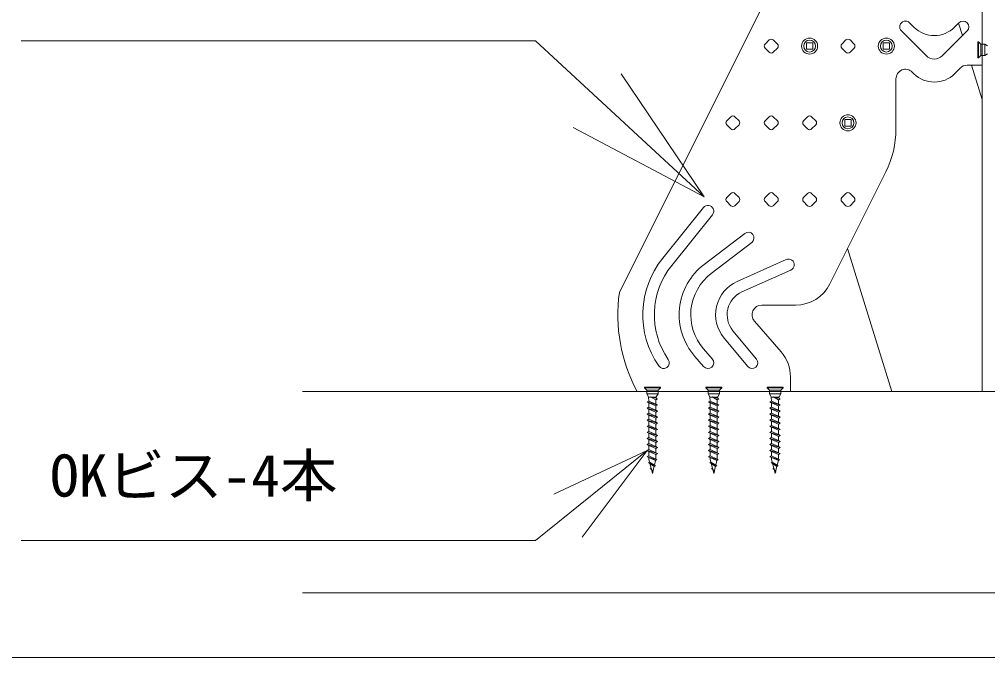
# Model space of a CAD drawing. Units: millimetres, scale not verified. Extents: x -2100 to 2100, y -1485 to 1485.
# Drawn here: x 679.5 to 881.4, y -113.3 to 19.7 of the extents above; entities that cross this region are included whole.
import ezdxf
from ezdxf.enums import TextEntityAlignment as Align

# ---------------------------------------------------------------- set-up
doc = ezdxf.new("R2010")
doc.units = ezdxf.units.MM
doc.header["$LTSCALE"] = 5
doc.linetypes.add('CHAIN_DOUBLE_DASH', pattern=[23.5, 12, -1.5, 3.5, -1.5, 3.5, -1.5])
for name, color, linetype, lineweight in [('0-0_0', 7, 'Continuous', 18), ('0-3_レイヤ0', 2, 'Continuous', 18), ('1-0', 3, 'Continuous', 18), ('1-6', 2, 'Continuous', 18), ('1-7', 7, 'Continuous', 18)]:
    doc.layers.add(name, color=color, linetype=linetype, lineweight=lineweight)
doc.styles.add('ＭＳ ゴシック', font='')
doc.styles.get('ＭＳ ゴシック').set_extended_font_data('MS Gothic')

msp = doc.modelspace()

# ---------------------------------------------------------------- linework, layer by layer
at = {"layer": '0-3_レイヤ0', "color": 4}
msp.add_line((509.632, -113.342), (1018.054, -113.342), dxfattribs=at)
for points in [[(822.3, -17.329), (787.162, 15.199), (679.834, 15.199)], [(794.979, -2.844), (822.3, -17.329), (805.009, 8.309)], [(810.44, -70.19), (787.162, -88.9), (679.834, -88.9)], [(796.877, -88.206), (810.44, -70.19), (790.956, -79.257)]]:
    msp.add_lwpolyline(points, dxfattribs=at)
at = {"layer": '1-0'}
for p, q in [((880.315, -57.87), (880.315, 87.346)), ((875.389, 18.901), (876.191, 16.309)), ((880.315, 2.989), (878.104, 10.13)), ((861.472, -57.87), (852.234, -28.033)), ((738.546, -57.87), (966.763, -57.87)), ((738.546, -99.87), (966.763, -99.87))]:
    msp.add_line(p, q, dxfattribs=at)
at = {"layer": '1-0', "linetype": 'CHAIN_DOUBLE_DASH'}
for p in [(880.315, -17.87), (840.315, -57.87)]:
    msp.add_line(p, (880.315, -57.87), dxfattribs=at)
at = {"layer": '1-6'}
for p, q in [((842.787, 39.074), (804.632, -37.235)), ((865.163, 18.978), (866.072, 18.07)), ((875.466, 18.978), (874.558, 18.07)), ((863.466, 17.281), (868.618, 12.13)), ((877.163, 17.281), (872.012, 12.13)), ((835.042, 14.554), (835.891, 15.403)), ((836.739, 15.403), (837.588, 14.554)), ((851.042, 14.554), (851.891, 15.403)), ((852.739, 15.403), (853.588, 14.554)), ((835.891, 12.857), (835.042, 13.706)), ((837.588, 13.706), (836.739, 12.857)), ((851.891, 12.857), (851.042, 13.706)), ((853.588, 13.706), (852.739, 12.857)), ((877.143, 10.13), (880.315, 10.13)), ((865.729, 8.716), (865.764, 8.681)), ((865.729, 8.716), (866.072, 8.372)), ((866.072, 8.372), (865.729, 8.716)), ((874.558, 8.372), (875.729, 9.544)), ((862.315, -3.149), (862.315, 7.301)), ((827.042, -1.446), (827.891, -0.597)), ((828.739, -0.597), (829.588, -1.446)), ((835.042, -1.446), (835.891, -0.597)), ((836.739, -0.597), (837.588, -1.446)), ((843.042, -1.446), (843.891, -0.597)), ((844.739, -0.597), (845.588, -1.446)), ((827.891, -3.143), (827.042, -2.294)), ((829.588, -2.294), (828.739, -3.143)), ((835.891, -3.143), (835.042, -2.294)), ((837.588, -2.294), (836.739, -3.143)), ((843.891, -3.143), (843.042, -2.294)), ((845.588, -2.294), (844.739, -3.143)), ((848.526, -35.448), (860.203, -12.093)), ((827.042, -17.446), (827.891, -16.597)), ((828.739, -16.597), (829.588, -17.446)), ((835.042, -17.446), (835.891, -16.597)), ((836.739, -16.597), (837.588, -17.446)), ((843.042, -17.446), (843.891, -16.597)), ((844.739, -16.597), (845.588, -17.446)), ((851.042, -17.446), (851.891, -16.597)), ((852.739, -16.597), (853.588, -17.446)), ((822.18, -19.517), (813.674, -30.076)), ((827.891, -19.143), (827.042, -18.294)), ((829.588, -18.294), (828.739, -19.143)), ((835.891, -19.143), (835.042, -18.294)), ((837.588, -18.294), (836.739, -19.143)), ((843.891, -19.143), (843.042, -18.294)), ((845.588, -18.294), (844.739, -19.143)), ((851.891, -19.143), (851.042, -18.294)), ((853.588, -18.294), (852.739, -19.143)), ((824.049, -21.023), (815.543, -31.582)), ((830.788, -24.916), (822.315, -31.37)), ((832.242, -26.825), (823.77, -33.279)), ((839.426, -30.374), (829.218, -34.93)), ((840.404, -32.566), (830.196, -37.122)), ((841.371, -39.87), (834.315, -39.87)), ((838.367, -49.617), (832.802, -43.178)), ((833.237, -51.102), (828.319, -45.198)), ((831.393, -52.638), (826.475, -46.734)), ((824.019, -51.081), (822.178, -48.972)), ((822.211, -52.659), (820.37, -50.55)), ((840.315, -57.87), (840.315, -54.848)), ((840.315, -57.87), (808.315, -57.87))]:
    msp.add_line(p, q, dxfattribs=at)
msp.add_lwpolyline([(877.143, 50.13), (880.315, 50.13), (880.315, 10.13)], dxfattribs=at)
for centre in [(844.315, 14.13), (860.315, 14.13), (852.315, -1.87)]:
    msp.add_circle(centre, 1.24, dxfattribs=at)
for centre, radius, start, end in [((864.315, 18.13), 1.2, 44.99999, 225), ((876.315, 18.13), 1.2, 315.00001, 135), ((870.315, 22.312), 6, 225, 315), ((835.466, 14.13), 0.6, 135, 225), ((836.315, 14.978), 0.6, 45, 135), ((837.163, 14.13), 0.6, 315, 45), ((851.466, 14.13), 0.6, 135, 225), ((852.315, 14.978), 0.6, 45, 135), ((853.163, 14.13), 0.6, 315, 45), ((836.315, 13.281), 0.6, 225, 315), ((852.315, 13.281), 0.6, 225, 315), ((870.315, 13.827), 2.4, 225, 315), ((877.143, 8.13), 2, 90, 135), ((864.315, 7.301), 2, 45, 180), ((870.315, 12.615), 6, 225, 315), ((827.466, -1.87), 0.6, 135, 225), ((828.315, -1.022), 0.6, 45, 135), ((829.163, -1.87), 0.6, 315, 45), ((835.466, -1.87), 0.6, 135, 225), ((836.315, -1.022), 0.6, 45, 135), ((837.163, -1.87), 0.6, 315, 45), ((843.466, -1.87), 0.6, 135, 225), ((844.315, -1.022), 0.6, 45, 135), ((845.163, -1.87), 0.6, 315, 45), ((828.315, -2.719), 0.6, 225, 315), ((836.315, -2.719), 0.6, 225, 315), ((844.315, -2.719), 0.6, 225, 315), ((842.315, -3.149), 20, 333.43495, 0), ((827.466, -17.87), 0.6, 135, 225), ((828.315, -17.022), 0.6, 45, 135), ((829.163, -17.87), 0.6, 315, 45), ((835.466, -17.87), 0.6, 135, 225), ((836.315, -17.022), 0.6, 45, 135), ((837.163, -17.87), 0.6, 315, 45), ((843.466, -17.87), 0.6, 135, 225), ((844.315, -17.022), 0.6, 45, 135), ((845.163, -17.87), 0.6, 315, 45), ((851.466, -17.87), 0.6, 135, 225), ((852.315, -17.022), 0.6, 45, 135), ((853.163, -17.87), 0.6, 315, 45), ((823.115, -20.27), 1.2, 321.14594, 141.14594), ((828.315, -18.719), 0.6, 225, 315), ((836.315, -18.719), 0.6, 225, 315), ((844.315, -18.719), 0.6, 225, 315), ((852.315, -18.719), 0.6, 225, 315), ((831.515, -25.87), 1.2, 307.3021, 127.3021), ((828.315, -41.87), 18.8, 141.14594, 214.62354), ((839.915, -31.47), 1.2, 294.04962, 114.04963), ((828.315, -41.87), 16.4, 141.14594, 214.62354), ((830.315, -41.87), 13.2, 127.3021, 221.11209), ((830.315, -41.87), 10.8, 127.3021, 221.11209), ((832.315, -41.87), 7.6, 114.04963, 219.79185), ((841.371, -31.87), 8, 270, 333.43495), ((838.315, -41.87), 34, 172.16526, 208.07249), ((832.315, -41.87), 5.2, 114.04963, 219.71514), ((834.315, -41.87), 2, 90, 220.83872), ((832.315, -54.848), 8, 0, 40.83872), ((813.832, -51.87), 1.2, 214.62354, 34.62354), ((823.115, -51.87), 1.2, 221.11209, 41.11209), ((832.315, -51.87), 1.2, 219.79185, 39.79185)]:
    msp.add_arc(centre, radius, start, end, dxfattribs=at)
at = {"layer": '1-7'}
for p, q in [((879.395, 11.657), (879.395, 15.002)), ((879.395, 15.002), (879.554, 15.002)), ((879.554, 15.002), (879.554, 11.657)), ((879.554, 15.002), (880.052, 14.505)), ((880.831, 14.505), (880.052, 14.505)), ((880.052, 12.155), (880.831, 12.155)), ((880.831, 12.155), (881.447, 12.511)), ((879.554, 11.657), (879.395, 11.657)), ((809.842, -56.95), (813.187, -56.95)), ((809.842, -57.109), (809.842, -56.95)), ((813.187, -57.109), (809.842, -57.109)), ((810.34, -57.607), (810.34, -58.386)), ((810.34, -58.386), (810.696, -59.002)), ((813.187, -57.109), (812.69, -57.607)), ((812.69, -58.386), (812.69, -57.607)), ((813.187, -56.95), (813.187, -57.109)), ((822.642, -56.95), (825.987, -56.95)), ((822.642, -57.109), (822.642, -56.95)), ((825.987, -57.109), (822.642, -57.109)), ((823.14, -57.607), (823.14, -58.386)), ((823.14, -58.386), (823.496, -59.002)), ((825.987, -57.109), (825.49, -57.607)), ((825.49, -58.386), (825.49, -57.607)), ((825.987, -56.95), (825.987, -57.109)), ((835.442, -56.95), (838.787, -56.95)), ((835.442, -57.109), (835.442, -56.95)), ((838.787, -57.109), (835.442, -57.109)), ((835.94, -57.607), (835.94, -58.386)), ((835.94, -58.386), (836.296, -59.002)), ((838.787, -57.109), (838.29, -57.607)), ((838.29, -58.386), (838.29, -57.607)), ((838.787, -56.95), (838.787, -57.109)), ((810.44, -60.059), (810.778, -59.864)), ((810.44, -60.059), (810.778, -60.255)), ((812.59, -60.692), (810.44, -60.059)), ((810.706, -59.021), (812.323, -59.021)), ((810.769, -59.89), (810.706, -59.021)), ((810.706, -59.021), (812.323, -59.021)), ((810.778, -59.864), (812.252, -60.497)), ((810.778, -60.255), (812.252, -60.888)), ((810.778, -61.13), (810.778, -60.255)), ((812.252, -59.621), (811.155, -59.016)), ((812.29, -59.252), (811.155, -59.016)), ((812.59, -59.426), (812.252, -59.621)), ((812.252, -60.497), (812.252, -59.621)), ((812.59, -60.692), (812.252, -60.497)), ((812.29, -59.252), (812.323, -59.021)), ((812.59, -59.426), (812.29, -59.252)), ((823.24, -60.059), (823.578, -59.864)), ((823.24, -60.059), (823.578, -60.255)), ((825.39, -60.692), (823.24, -60.059)), ((823.506, -59.021), (825.123, -59.021)), ((823.569, -59.89), (823.506, -59.021)), ((823.506, -59.021), (825.123, -59.021)), ((823.578, -59.864), (825.052, -60.497)), ((823.578, -60.255), (825.052, -60.888)), ((823.578, -61.13), (823.578, -60.255)), ((825.052, -59.621), (823.955, -59.016)), ((825.09, -59.252), (823.955, -59.016)), ((825.39, -59.426), (825.052, -59.621)), ((825.052, -60.497), (825.052, -59.621)), ((825.39, -60.692), (825.052, -60.497)), ((825.09, -59.252), (825.123, -59.021)), ((825.39, -59.426), (825.09, -59.252)), ((836.04, -60.059), (836.378, -59.864)), ((836.04, -60.059), (836.378, -60.255)), ((838.19, -60.692), (836.04, -60.059)), ((836.306, -59.021), (837.923, -59.021)), ((836.369, -59.89), (836.306, -59.021)), ((836.306, -59.021), (837.923, -59.021)), ((836.378, -59.864), (837.852, -60.497)), ((836.378, -60.255), (837.852, -60.888)), ((836.378, -61.13), (836.378, -60.255)), ((837.852, -59.621), (836.755, -59.016)), ((837.89, -59.252), (836.755, -59.016)), ((838.19, -59.426), (837.852, -59.621)), ((837.852, -60.497), (837.852, -59.621)), ((838.19, -60.692), (837.852, -60.497)), ((837.89, -59.252), (837.923, -59.021)), ((838.19, -59.426), (837.89, -59.252)), ((810.44, -61.326), (810.778, -61.13)), ((810.44, -61.326), (810.778, -61.521)), ((812.59, -61.959), (810.44, -61.326)), ((810.44, -62.592), (810.778, -62.396)), ((810.44, -62.592), (810.778, -62.787)), ((812.59, -63.225), (810.44, -62.592)), ((810.778, -61.13), (812.252, -61.763)), ((810.778, -61.521), (812.252, -62.154)), ((810.778, -62.396), (810.778, -61.521)), ((810.778, -62.396), (812.252, -63.03)), ((812.59, -60.692), (812.252, -60.888)), ((812.252, -61.763), (812.252, -60.888)), ((812.59, -61.959), (812.252, -61.763)), ((812.59, -61.959), (812.252, -62.154)), ((812.252, -63.03), (812.252, -62.154)), ((823.24, -61.326), (823.578, -61.13)), ((823.24, -61.326), (823.578, -61.521)), ((825.39, -61.959), (823.24, -61.326)), ((823.24, -62.592), (823.578, -62.396)), ((823.24, -62.592), (823.578, -62.787)), ((825.39, -63.225), (823.24, -62.592)), ((823.578, -61.13), (825.052, -61.763)), ((823.578, -61.521), (825.052, -62.154)), ((823.578, -62.396), (823.578, -61.521)), ((823.578, -62.396), (825.052, -63.03)), ((825.39, -60.692), (825.052, -60.888)), ((825.052, -61.763), (825.052, -60.888)), ((825.39, -61.959), (825.052, -61.763)), ((825.39, -61.959), (825.052, -62.154)), ((825.052, -63.03), (825.052, -62.154)), ((836.04, -61.326), (836.378, -61.13)), ((836.04, -61.326), (836.378, -61.521)), ((838.19, -61.959), (836.04, -61.326)), ((836.04, -62.592), (836.378, -62.396)), ((836.04, -62.592), (836.378, -62.787)), ((838.19, -63.225), (836.04, -62.592)), ((836.378, -61.13), (837.852, -61.763)), ((836.378, -61.521), (837.852, -62.154)), ((836.378, -62.396), (836.378, -61.521)), ((836.378, -62.396), (837.852, -63.03)), ((838.19, -60.692), (837.852, -60.888)), ((837.852, -61.763), (837.852, -60.888)), ((838.19, -61.959), (837.852, -61.763)), ((838.19, -61.959), (837.852, -62.154)), ((837.852, -63.03), (837.852, -62.154)), ((810.44, -63.858), (810.778, -63.663)), ((810.44, -63.858), (810.778, -64.054)), ((812.59, -64.491), (810.44, -63.858)), ((810.778, -62.787), (812.252, -63.421)), ((810.778, -63.663), (810.778, -62.787)), ((810.778, -63.663), (812.252, -64.296)), ((810.778, -64.054), (812.252, -64.687)), ((810.778, -64.929), (810.778, -64.054)), ((812.59, -63.225), (812.252, -63.03)), ((812.59, -63.225), (812.252, -63.421)), ((812.252, -64.296), (812.252, -63.421)), ((812.59, -64.491), (812.252, -64.296)), ((812.59, -64.491), (812.252, -64.687)), ((823.24, -63.858), (823.578, -63.663)), ((823.24, -63.858), (823.578, -64.054)), ((825.39, -64.491), (823.24, -63.858)), ((823.578, -62.787), (825.052, -63.421)), ((823.578, -63.663), (823.578, -62.787)), ((823.578, -63.663), (825.052, -64.296)), ((823.578, -64.054), (825.052, -64.687)), ((823.578, -64.929), (823.578, -64.054)), ((825.39, -63.225), (825.052, -63.03)), ((825.39, -63.225), (825.052, -63.421)), ((825.052, -64.296), (825.052, -63.421)), ((825.39, -64.491), (825.052, -64.296)), ((825.39, -64.491), (825.052, -64.687)), ((836.04, -63.858), (836.378, -63.663)), ((836.04, -63.858), (836.378, -64.054)), ((838.19, -64.491), (836.04, -63.858)), ((836.378, -62.787), (837.852, -63.421)), ((836.378, -63.663), (836.378, -62.787)), ((836.378, -63.663), (837.852, -64.296)), ((836.378, -64.054), (837.852, -64.687)), ((836.378, -64.929), (836.378, -64.054)), ((838.19, -63.225), (837.852, -63.03)), ((838.19, -63.225), (837.852, -63.421)), ((837.852, -64.296), (837.852, -63.421)), ((838.19, -64.491), (837.852, -64.296)), ((838.19, -64.491), (837.852, -64.687)), ((810.44, -65.125), (810.778, -64.929)), ((810.44, -65.125), (810.778, -65.32)), ((812.59, -65.758), (810.44, -65.125)), ((810.44, -66.391), (810.778, -66.196)), ((810.44, -66.391), (810.778, -66.586)), ((812.59, -67.024), (810.44, -66.391)), ((810.778, -64.929), (812.252, -65.562)), ((810.778, -65.32), (812.252, -65.953)), ((810.778, -66.196), (810.778, -65.32)), ((810.778, -66.196), (812.252, -66.829)), ((810.778, -66.586), (812.252, -67.22)), ((810.778, -67.462), (810.778, -66.586)), ((812.252, -65.562), (812.252, -64.687)), ((812.59, -65.758), (812.252, -65.562)), ((812.59, -65.758), (812.252, -65.953)), ((812.252, -66.829), (812.252, -65.953)), ((823.24, -65.125), (823.578, -64.929)), ((823.24, -65.125), (823.578, -65.32)), ((825.39, -65.758), (823.24, -65.125)), ((823.24, -66.391), (823.578, -66.196)), ((823.24, -66.391), (823.578, -66.586)), ((825.39, -67.024), (823.24, -66.391)), ((823.578, -64.929), (825.052, -65.562)), ((823.578, -65.32), (825.052, -65.953)), ((823.578, -66.196), (823.578, -65.32)), ((823.578, -66.196), (825.052, -66.829)), ((823.578, -66.586), (825.052, -67.22)), ((823.578, -67.462), (823.578, -66.586)), ((825.052, -65.562), (825.052, -64.687)), ((825.39, -65.758), (825.052, -65.562)), ((825.39, -65.758), (825.052, -65.953)), ((825.052, -66.829), (825.052, -65.953)), ((836.04, -65.125), (836.378, -64.929)), ((836.04, -65.125), (836.378, -65.32)), ((838.19, -65.758), (836.04, -65.125)), ((836.04, -66.391), (836.378, -66.196)), ((836.04, -66.391), (836.378, -66.586)), ((838.19, -67.024), (836.04, -66.391)), ((836.378, -64.929), (837.852, -65.562)), ((836.378, -65.32), (837.852, -65.953)), ((836.378, -66.196), (836.378, -65.32)), ((836.378, -66.196), (837.852, -66.829)), ((836.378, -66.586), (837.852, -67.22)), ((836.378, -67.462), (836.378, -66.586)), ((837.852, -65.562), (837.852, -64.687)), ((838.19, -65.758), (837.852, -65.562)), ((838.19, -65.758), (837.852, -65.953)), ((837.852, -66.829), (837.852, -65.953)), ((810.44, -67.657), (810.778, -67.462)), ((810.44, -67.657), (810.778, -67.853)), ((812.59, -68.291), (810.44, -67.657)), ((810.778, -67.462), (812.252, -68.095)), ((810.778, -67.853), (812.252, -68.486)), ((810.778, -68.728), (810.778, -67.853)), ((812.59, -67.024), (812.252, -66.829)), ((812.59, -67.024), (812.252, -67.22)), ((812.252, -68.095), (812.252, -67.22)), ((812.59, -68.291), (812.252, -68.095)), ((812.59, -68.291), (812.252, -68.486)), ((812.252, -69.362), (812.252, -68.486)), ((823.24, -67.657), (823.578, -67.462)), ((823.24, -67.657), (823.578, -67.853)), ((825.39, -68.291), (823.24, -67.657)), ((823.578, -67.462), (825.052, -68.095)), ((823.578, -67.853), (825.052, -68.486)), ((823.578, -68.728), (823.578, -67.853)), ((825.39, -67.024), (825.052, -66.829)), ((825.39, -67.024), (825.052, -67.22)), ((825.052, -68.095), (825.052, -67.22)), ((825.39, -68.291), (825.052, -68.095)), ((825.39, -68.291), (825.052, -68.486)), ((825.052, -69.362), (825.052, -68.486)), ((836.04, -67.657), (836.378, -67.462)), ((836.04, -67.657), (836.378, -67.853)), ((838.19, -68.291), (836.04, -67.657)), ((836.378, -67.462), (837.852, -68.095)), ((836.378, -67.853), (837.852, -68.486)), ((836.378, -68.728), (836.378, -67.853)), ((838.19, -67.024), (837.852, -66.829)), ((838.19, -67.024), (837.852, -67.22)), ((837.852, -68.095), (837.852, -67.22)), ((838.19, -68.291), (837.852, -68.095)), ((838.19, -68.291), (837.852, -68.486)), ((837.852, -69.362), (837.852, -68.486)), ((810.44, -68.924), (810.778, -68.728)), ((810.44, -68.924), (810.778, -69.119)), ((812.59, -69.557), (810.44, -68.924)), ((810.44, -70.19), (810.778, -69.995)), ((810.44, -70.19), (810.778, -70.386)), ((812.59, -70.823), (810.44, -70.19)), ((810.778, -68.728), (812.252, -69.362)), ((810.778, -69.119), (812.252, -69.752)), ((810.778, -69.995), (810.778, -69.119)), ((810.778, -69.995), (812.252, -70.628)), ((810.778, -70.386), (812.252, -71.019)), ((810.778, -71.261), (810.778, -70.386)), ((812.59, -69.557), (812.252, -69.362)), ((812.59, -69.557), (812.252, -69.752)), ((812.252, -70.628), (812.252, -69.752)), ((812.59, -70.823), (812.252, -70.628)), ((823.24, -68.924), (823.578, -68.728)), ((823.24, -68.924), (823.578, -69.119)), ((825.39, -69.557), (823.24, -68.924)), ((823.24, -70.19), (823.578, -69.995)), ((823.24, -70.19), (823.578, -70.386)), ((825.39, -70.823), (823.24, -70.19)), ((823.578, -68.728), (825.052, -69.362)), ((823.578, -69.119), (825.052, -69.752)), ((823.578, -69.995), (823.578, -69.119)), ((823.578, -69.995), (825.052, -70.628)), ((823.578, -70.386), (825.052, -71.019)), ((823.578, -71.261), (823.578, -70.386)), ((825.39, -69.557), (825.052, -69.362)), ((825.39, -69.557), (825.052, -69.752)), ((825.052, -70.628), (825.052, -69.752)), ((825.39, -70.823), (825.052, -70.628)), ((836.04, -68.924), (836.378, -68.728)), ((836.04, -68.924), (836.378, -69.119)), ((838.19, -69.557), (836.04, -68.924)), ((836.04, -70.19), (836.378, -69.995)), ((836.04, -70.19), (836.378, -70.386)), ((838.19, -70.823), (836.04, -70.19)), ((836.378, -68.728), (837.852, -69.362)), ((836.378, -69.119), (837.852, -69.752)), ((836.378, -69.995), (836.378, -69.119)), ((836.378, -69.995), (837.852, -70.628)), ((836.378, -70.386), (837.852, -71.019)), ((836.378, -71.261), (836.378, -70.386)), ((838.19, -69.557), (837.852, -69.362)), ((838.19, -69.557), (837.852, -69.752)), ((837.852, -70.628), (837.852, -69.752)), ((838.19, -70.823), (837.852, -70.628)), ((810.44, -71.457), (810.778, -71.261)), ((810.44, -71.457), (810.778, -71.652)), ((812.449, -72.09), (810.44, -71.457)), ((810.723, -72.723), (810.93, -72.604)), ((810.778, -71.261), (812.252, -71.976)), ((810.778, -71.995), (810.778, -71.652)), ((810.778, -71.652), (812.191, -72.239)), ((810.93, -72.604), (810.778, -71.995)), ((810.93, -72.604), (811.942, -73.236)), ((812.59, -70.823), (812.252, -71.019)), ((812.252, -71.761), (812.252, -71.019)), ((823.24, -71.457), (823.578, -71.261)), ((823.24, -71.457), (823.578, -71.652)), ((825.249, -72.09), (823.24, -71.457)), ((823.523, -72.723), (823.73, -72.604)), ((823.578, -71.261), (825.052, -71.976)), ((823.578, -71.995), (823.578, -71.652)), ((823.578, -71.652), (824.991, -72.239)), ((823.73, -72.604), (823.578, -71.995)), ((823.73, -72.604), (824.742, -73.236)), ((825.39, -70.823), (825.052, -71.019)), ((825.052, -71.761), (825.052, -71.019)), ((836.04, -71.457), (836.378, -71.261)), ((836.04, -71.457), (836.378, -71.652)), ((838.049, -72.09), (836.04, -71.457)), ((836.323, -72.723), (836.53, -72.604)), ((836.378, -71.261), (837.852, -71.976)), ((836.378, -71.995), (836.378, -71.652)), ((836.378, -71.652), (837.791, -72.239)), ((836.53, -72.604), (836.378, -71.995)), ((836.53, -72.604), (837.542, -73.236)), ((838.19, -70.823), (837.852, -71.019)), ((837.852, -71.761), (837.852, -71.019)), ((810.723, -72.723), (810.999, -72.882)), ((812.15, -73.356), (810.723, -72.723)), ((811.247, -73.875), (810.999, -72.882)), ((810.999, -72.882), (811.872, -73.517)), ((811.05, -73.989), (811.247, -73.875)), ((811.05, -73.989), (811.313, -74.142)), ((811.247, -73.875), (811.611, -74.565)), ((811.313, -74.142), (811.577, -74.699)), ((811.611, -74.565), (811.313, -74.142)), ((811.711, -74.622), (811.577, -74.699)), ((811.872, -73.517), (811.611, -74.565)), ((811.711, -74.622), (811.611, -74.565)), ((812.15, -73.356), (811.872, -73.517)), ((812.15, -73.356), (811.942, -73.236)), ((823.523, -72.723), (823.799, -72.882)), ((824.95, -73.356), (823.523, -72.723)), ((824.047, -73.875), (823.799, -72.882)), ((823.799, -72.882), (824.672, -73.517)), ((823.85, -73.989), (824.047, -73.875)), ((823.85, -73.989), (824.113, -74.142)), ((824.047, -73.875), (824.411, -74.565)), ((824.113, -74.142), (824.377, -74.699)), ((824.411, -74.565), (824.113, -74.142)), ((824.511, -74.622), (824.377, -74.699)), ((824.672, -73.517), (824.411, -74.565)), ((824.511, -74.622), (824.411, -74.565)), ((824.95, -73.356), (824.672, -73.517)), ((824.95, -73.356), (824.742, -73.236)), ((836.323, -72.723), (836.599, -72.882)), ((837.75, -73.356), (836.323, -72.723)), ((836.847, -73.875), (836.599, -72.882)), ((836.599, -72.882), (837.472, -73.517)), ((836.65, -73.989), (836.847, -73.875)), ((836.65, -73.989), (836.913, -74.142)), ((836.847, -73.875), (837.211, -74.565)), ((836.913, -74.142), (837.177, -74.699)), ((837.211, -74.565), (836.913, -74.142)), ((837.311, -74.622), (837.177, -74.699)), ((837.472, -73.517), (837.211, -74.565)), ((837.311, -74.622), (837.211, -74.565)), ((837.75, -73.356), (837.472, -73.517)), ((837.75, -73.356), (837.542, -73.236))]:
    msp.add_line(p, q, dxfattribs=at)
for points in [[(844.992, 13.452), (843.637, 13.452), (843.637, 14.807), (844.992, 14.807)], [(860.992, 13.452), (859.637, 13.452), (859.637, 14.807), (860.992, 14.807)], [(852.992, -2.548), (851.637, -2.548), (851.637, -1.193), (852.992, -1.193)]]:
    msp.add_lwpolyline(points, close=True, dxfattribs=at)
for points in [[(879.554, 11.657), (880.052, 12.155), (880.052, 14.505)], [(880.831, 12.155), (880.831, 14.505), (881.447, 14.149)], [(809.842, -57.109), (810.34, -57.607), (812.69, -57.607)], [(810.34, -58.386), (812.69, -58.386), (812.334, -59.002)], [(822.642, -57.109), (823.14, -57.607), (825.49, -57.607)], [(823.14, -58.386), (825.49, -58.386), (825.134, -59.002)], [(835.442, -57.109), (835.94, -57.607), (838.29, -57.607)], [(835.94, -58.386), (838.29, -58.386), (837.934, -59.002)], [(812.449, -72.09), (812.191, -72.239), (811.942, -73.236)], [(812.449, -72.09), (812.252, -71.976), (812.252, -71.761)], [(825.249, -72.09), (824.991, -72.239), (824.742, -73.236)], [(825.249, -72.09), (825.052, -71.976), (825.052, -71.761)], [(838.049, -72.09), (837.791, -72.239), (837.542, -73.236)], [(838.049, -72.09), (837.852, -71.976), (837.852, -71.761)], [(811.577, -74.699), (811.515, -74.95), (811.313, -74.142)], [(824.377, -74.699), (824.315, -74.95), (824.113, -74.142)], [(837.177, -74.699), (837.115, -74.95), (836.913, -74.142)]]:
    msp.add_lwpolyline(points, dxfattribs=at)
for centre in [(844.315, 14.13), (860.315, 14.13), (852.315, -1.87)]:
    msp.add_circle(centre, 1.674, dxfattribs=at)
for centre, start, end in [((810.627, -59.042), 0, 30), ((812.403, -59.042), 150, 180), ((823.427, -59.042), 0, 30), ((825.203, -59.042), 150, 180), ((836.227, -59.042), 0, 30), ((838.003, -59.042), 150, 180)]:
    msp.add_arc(centre, 0.0796, start, end, dxfattribs=at)

# ---------------------------------------------------------------- texts
at = {"layer": '0-0_0', "style": 'ＭＳ ゴシック'}
msp.add_text('OKビス-4本', height=8.798, dxfattribs=at).set_placement((685.871, -82.427), align=Align.BOTTOM_LEFT)

doc.saveas('drawing.dxf')
